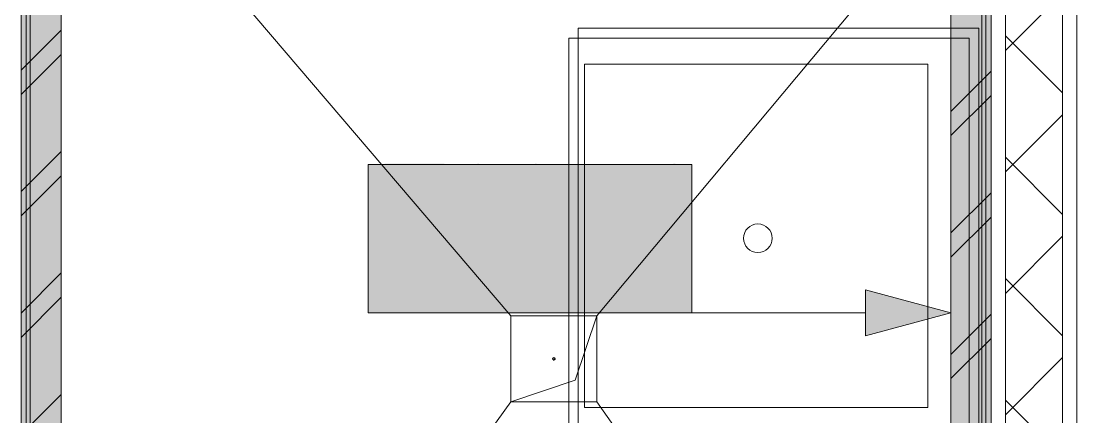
# Model space of a CAD drawing. Header units: millimetres. Extents: x -546 to 1681, y -650 to 1730.
# Drawn here: x 814.56 to 833.01, y 669.6 to 676.51 of the extents above; entities that cross this region are included whole.
import ezdxf

# ---------------------------------------------------------------- set-up
doc = ezdxf.new("R2010")
doc.units = ezdxf.units.MM

msp = doc.modelspace()

# ---------------------------------------------------------------- hatches: boundary and pattern name
at = {"true_color": 0xffffff}
h = msp.add_hatch(color=7, dxfattribs=at)
h.dxf.hatch_style = 2
h.paths.add_polyline_path([(815.257, 658.956), (814.557, 658.956), (814.557, 680.839), (815.257, 680.839)])
h = msp.add_hatch(color=7, dxfattribs=at)
h.dxf.hatch_style = 2
h.paths.add_polyline_path([(830.807, 680.839), (831.507, 680.839), (831.507, 658.956), (830.807, 658.956)])
h = msp.add_hatch(color=7, dxfattribs=at)
h.dxf.hatch_style = 2
h.paths.add_polyline_path([(820.625, 674.002), (826.281, 674.002), (826.281, 671.414), (820.625, 671.414)])
at = {"true_color": 0x0077b0}
h = msp.add_hatch(color=144, dxfattribs=at)
h.dxf.hatch_style = 2
h.paths.add_polyline_path([(820.928, 674.02), (821.939, 674.02), (822.013, 673.995), (822.037, 673.918), (822.037, 672.101), (822.013, 672.026), (821.939, 672.002), (821.862, 672.026), (821.837, 672.101), (821.837, 673.817), (821.03, 673.817), (821.03, 672.101), (821.005, 672.026), (820.928, 672.002), (820.852, 672.026), (820.827, 672.101), (820.827, 673.918), (820.852, 673.995)])
h = msp.add_hatch(color=144, dxfattribs=at)
h.dxf.hatch_style = 2
h.paths.add_polyline_path([(822.442, 672.101), (822.442, 673.918), (822.468, 673.995), (822.544, 674.02), (822.62, 673.995), (822.645, 673.918), (822.645, 673.213), (823.452, 673.213), (823.452, 673.918), (823.478, 673.995), (823.554, 674.02), (823.628, 673.995), (823.653, 673.918), (823.653, 672.101), (823.628, 672.026), (823.554, 672.002), (823.478, 672.026), (823.452, 672.101), (823.452, 673.01), (822.645, 673.01), (822.645, 672.101), (822.62, 672.026), (822.544, 672.002), (822.468, 672.026)])
h = msp.add_hatch(color=144, dxfattribs=at)
h.dxf.hatch_style = 2
h.paths.add_polyline_path([(825.876, 673.676), (825.644, 673.444), (825.574, 673.413), (825.498, 673.439), (825.472, 673.515), (825.5, 673.585), (825.896, 673.98), (825.936, 674.01), (825.977, 674.02), (826.053, 673.995), (826.079, 673.918), (826.079, 672.101), (826.053, 672.026), (825.977, 672.002), (825.901, 672.026), (825.876, 672.101)])
h = msp.add_hatch(color=144, dxfattribs=at)
h.dxf.hatch_style = 2
h.paths.add_polyline_path([(824.966, 672.504), (824.159, 672.504), (824.083, 672.53), (824.058, 672.606), (824.083, 672.682), (824.159, 672.708), (824.966, 672.708), (825.042, 672.682), (825.067, 672.606), (825.042, 672.53)])
h = msp.add_hatch(color=144, dxfattribs=at)
h.dxf.hatch_style = 2
h.paths.add_polyline_path([(830.807, 671.414), (829.314, 671.014), (829.314, 671.814)])

# ---------------------------------------------------------------- linework, layer by layer
at = {"color": 7, "lineweight": 0}
for points in [[(831.757, 684.514), (831.757, 657.61)], [(832.757, 684.514), (832.757, 657.61)], [(833.007, 657.61), (833.007, 683.06)], [(814.557, 658.256), (814.557, 681.539)], [(814.647, 658.392), (814.647, 681.46)], [(814.716, 658.392), (814.716, 681.46)], [(831.348, 681.46), (831.348, 658.145)], [(831.417, 681.46), (831.417, 658.145)], [(831.507, 681.539), (831.507, 657.61)], [(823.116, 671.36), (814.716, 681.194)], [(814.557, 680.839), (814.557, 658.256)], [(815.257, 658.956), (815.257, 680.839)], [(830.807, 680.839), (830.807, 658.956)], [(831.507, 658.956), (831.507, 680.839)], [(831.757, 675.995), (832.757, 676.995)], [(829.122, 676.741), (824.616, 671.36)], [(814.557, 675.651), (815.257, 676.351)], [(832.757, 675.253), (831.757, 676.253)], [(814.557, 675.227), (815.257, 675.927)], [(830.807, 674.931), (831.507, 675.631)], [(830.807, 674.507), (831.507, 675.207)], [(831.757, 673.873), (832.757, 674.873)], [(814.557, 673.53), (815.257, 674.23)], [(832.757, 673.132), (831.757, 674.132)], [(814.557, 673.106), (815.257, 673.806)], [(830.807, 672.81), (831.507, 673.51)], [(830.807, 672.385), (831.507, 673.085)], [(831.757, 671.752), (832.757, 672.752)], [(814.557, 671.409), (815.257, 672.109)], [(832.757, 671.01), (831.757, 672.01)], [(814.557, 670.985), (815.257, 671.685)], [(823.116, 669.86), (823.116, 671.36)], [(823.116, 671.36), (824.616, 671.36)], [(824.616, 671.36), (823.116, 671.36)], [(823.116, 671.36), (823.116, 669.86)], [(824.616, 671.36), (824.241, 670.235)], [(824.616, 671.36), (824.616, 669.86)], [(824.616, 669.86), (824.616, 671.36)], [(830.807, 670.688), (831.507, 671.388)], [(830.807, 670.264), (831.507, 670.964)], [(823.841, 670.61), (823.866, 670.635), (823.891, 670.61)], [(823.841, 670.61), (823.853, 670.632)], [(823.891, 670.61), (823.866, 670.585), (823.841, 670.61)], [(823.89, 670.604), (823.866, 670.585), (823.853, 670.589)], [(823.866, 670.635), (823.89, 670.617)], [(831.757, 669.631), (832.757, 670.631)], [(824.241, 670.235), (823.116, 669.86)], [(814.557, 669.288), (815.257, 669.988)], [(823.116, 669.86), (815.015, 658.598)], [(824.616, 669.86), (823.116, 669.86)], [(823.116, 669.86), (824.616, 669.86)], [(831.348, 660.313), (824.616, 669.86)], [(832.757, 668.889), (831.757, 669.889)]]:
    msp.add_lwpolyline(points, dxfattribs=at)
at = {"color": 8, "lineweight": 0, "true_color": 0x7f7f7f}
for points in [[(831.291, 676.386), (824.291, 676.386)], [(824.291, 676.386), (824.291, 662.386)], [(831.291, 662.386), (831.291, 676.386)], [(824.126, 662.808), (824.126, 676.208)], [(824.126, 676.208), (831.126, 676.208)], [(831.126, 676.208), (831.126, 662.808)], [(830.403, 675.758), (824.403, 675.758)], [(824.403, 675.758), (824.403, 669.758)], [(830.403, 669.758), (830.403, 675.758)], [(824.403, 669.758), (830.403, 669.758)]]:
    msp.add_lwpolyline(points, dxfattribs=at)
at = {"color": 144, "lineweight": 0, "true_color": 0x0077b0}
for points in [[(820.625, 674.002), (826.281, 674.002)], [(820.625, 671.414), (820.625, 674.002)], [(826.281, 674.002), (826.281, 671.414)], [(829.314, 671.014), (829.314, 671.814)], [(830.807, 671.414), (829.314, 671.814)], [(826.281, 671.414), (820.625, 671.414)], [(826.609, 671.414), (826.281, 671.414)], [(829.314, 671.414), (826.609, 671.414)], [(830.807, 671.414), (829.314, 671.014)]]:
    msp.add_lwpolyline(points, dxfattribs=at)
at = {"color": 8, "lineweight": 0, "true_color": 0x7f7f7f}
msp.add_circle((827.432, 672.716), 0.25, dxfattribs=at)

doc.saveas('drawing.dxf')
